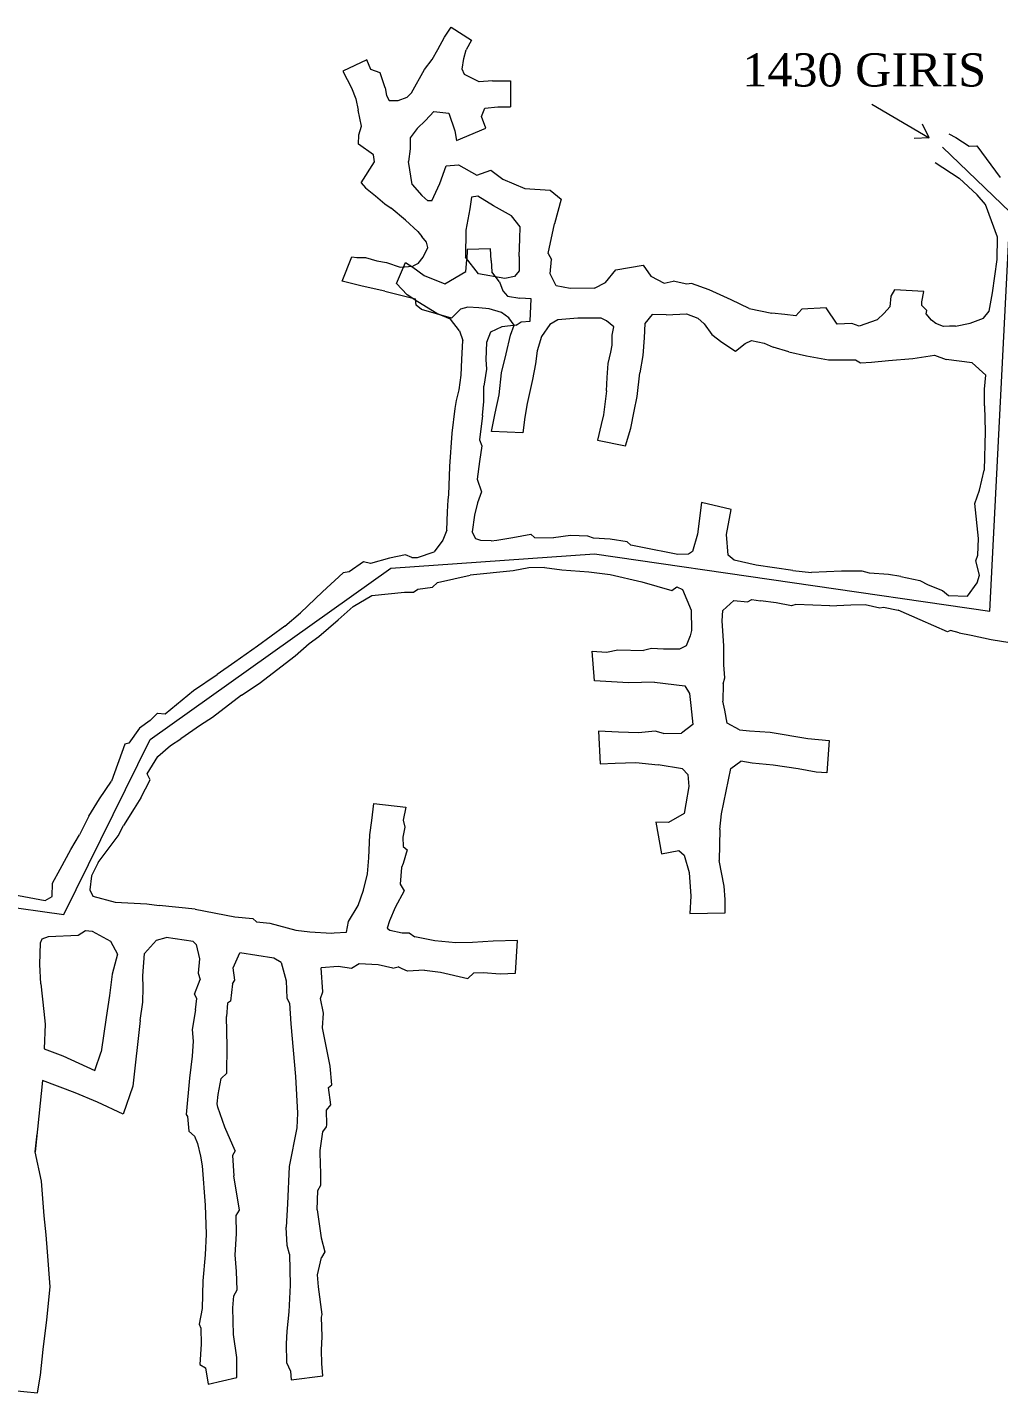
# Model space of a CAD drawing. Header units: metres. Extents: x 539110 to 539811, y 4477565 to 4477875.
# Drawn here: x 539563.7 to 539710.1, y 4477566.7 to 4477772.3 of the extents above; entities that cross this region are included whole.
import ezdxf

# ---------------------------------------------------------------- set-up
doc = ezdxf.new("R2010")
doc.units = ezdxf.units.M
for name, color, linetype, lineweight in [('GEOFENCE', 3, 'Continuous', 0), ('KAT_1420', 15, 'Continuous', 0), ('TEXT_BLUE', 152, 'Continuous', 0)]:
    doc.layers.add(name, color=color, linetype=linetype, lineweight=lineweight)
doc.styles.get("Standard").update_dxf_attribs({"font": 'times.ttf'})

# ---------------------------------------------------------------- blocks, each defined once
blk = doc.blocks.new('162')
at = {"layer": 'TEXT_BLUE'}
for p, q in [((0, 2.1875, 1435.6234), (0, -2.8125, 1435.6234)), ((0, -2.8125, 1435.6234), (-0.625, -1.875, 1435.6234)), ((0, -2.8125, 1435.6234), (0.625, -1.875, 1435.6234))]:
    blk.add_line(p, q, dxfattribs=at)

msp = doc.modelspace()

# ---------------------------------------------------------------- linework, layer by layer
at = {"layer": 'GEOFENCE'}
for p, q in [((539711.81, 4477744.46), (539701.58, 4477754.22)), ((539708.74, 4477684.35), (539711.81, 4477744.46)), ((539618.48, 4477690.84), (539649.19, 4477693.01)), ((539649.19, 4477693.01), (539708.74, 4477684.35)), ((539582.25, 4477665.05), (539618.48, 4477690.84)), ((539569.26, 4477638.67), (539582.25, 4477665.05)), ((539514.64, 4477646.54), (539569.26, 4477638.67))]:
    msp.add_line(p, q, dxfattribs=at)
at = {"layer": 'KAT_1420'}
for p, q in [((539626.57, 4477770.83, 1426.14), (539627.59, 4477772.29, 1426.14)), ((539627.59, 4477772.29, 1426.14), (539630.66, 4477770.34, 1426.14)), ((539624.74, 4477767.46, 1426.14), (539625.59, 4477768.94, 1426.14)), ((539625.59, 4477768.94, 1426.14), (539626.57, 4477770.83, 1426.14)), ((539629.5, 4477767.6, 1426.1), (539629.87, 4477768.9, 1426.14)), ((539630.66, 4477770.34, 1426.14), (539629.87, 4477768.9, 1426.14)), ((539614.91, 4477767.39, 1427.43), (539611.25, 4477765.7, 1427.43)), ((539615.48, 4477765.94, 1427.43), (539614.91, 4477767.39, 1427.43)), ((539623.57, 4477765.93, 1426.14), (539624.74, 4477767.46, 1426.14)), ((539629.27, 4477766, 1426.1), (539629.5, 4477767.6, 1426.1)), ((539611.25, 4477765.7, 1427.43), (539612.59, 4477763.2, 1427.43)), ((539616.91, 4477765.45, 1427.43), (539615.48, 4477765.94, 1427.43)), ((539617.67, 4477763.19, 1428.24), (539616.91, 4477765.45, 1427.43)), ((539621.64, 4477762.44, 1426.24), (539623.57, 4477765.93, 1426.14)), ((539629.61, 4477765.16, 1426.1), (539629.27, 4477766, 1426.1)), ((539631.81, 4477764.09, 1426.1), (539629.61, 4477765.16, 1426.1)), ((539612.59, 4477763.2, 1427.43), (539613.21, 4477761.54, 1427.43)), ((539617.67, 4477763.19, 1428.24), (539617.87, 4477762, 1427.67)), ((539633.84, 4477764.21, 1426), (539631.81, 4477764.09, 1426.1)), ((539633.84, 4477764.21, 1426), (539636.53, 4477764.21, 1426)), ((539636.53, 4477764.21, 1426), (539636.52, 4477760.34, 1426)), ((539613.21, 4477761.54, 1427.43), (539613.58, 4477759.81, 1427.44)), ((539617.87, 4477762, 1427.67), (539618.24, 4477761.28, 1427.39)), ((539618.24, 4477761.28, 1427.39), (539619.62, 4477761.25, 1427.38)), ((539619.62, 4477761.25, 1427.38), (539620.94, 4477761.75, 1427.33)), ((539620.94, 4477761.75, 1427.33), (539621.64, 4477762.44, 1426.24)), ((539614.09, 4477757.38, 1427.54), (539613.58, 4477759.81, 1427.44)), ((539623.73, 4477758.24, 1426.27), (539624.99, 4477759.61, 1426.37)), ((539624.99, 4477759.61, 1426.37), (539627.23, 4477759.37, 1426.32)), ((539627.23, 4477759.37, 1426.32), (539628.12, 4477756.69, 1426.3)), ((539632.17, 4477758.84, 1426.3), (539632.68, 4477760.1, 1426.25)), ((539632.8, 4477757.08, 1426.3), (539632.17, 4477758.84, 1426.3)), ((539632.68, 4477760.1, 1426.25), (539634.62, 4477760.34, 1426.27)), ((539634.62, 4477760.34, 1426.27), (539636.52, 4477760.34, 1426)), ((539613.68, 4477756.1, 1427.55), (539614.09, 4477757.38, 1427.54)), ((539622.48, 4477757.06, 1426.35), (539621.44, 4477755.65, 1426.37)), ((539623.73, 4477758.24, 1426.27), (539622.48, 4477757.06, 1426.35)), ((539628.12, 4477756.69, 1426.3), (539628.42, 4477755.27, 1426.3)), ((539628.42, 4477755.27, 1426.3), (539632.8, 4477757.08, 1426.3)), ((539613.61, 4477754.7, 1426.2), (539613.68, 4477756.1, 1427.55)), ((539615.89, 4477753.07, 1426.2), (539613.61, 4477754.7, 1426.2)), ((539621.44, 4477755.65, 1426.37), (539621.43, 4477753.99, 1426.31)), ((539702.54, 4477756.24, 1428.7), (539703.59, 4477755.7, 1428.51)), ((539703.59, 4477755.7, 1428.51), (539705.6, 4477754.38, 1428.5)), ((539705.6, 4477754.38, 1428.5), (539706.78, 4477754.43, 1428.54)), ((539706.78, 4477754.43, 1428.54), (539710.27, 4477749.65, 1428.54)), ((539616.05, 4477752.01, 1426.2), (539615.89, 4477753.07, 1426.2)), ((539621.43, 4477753.99, 1426.31), (539621.19, 4477752.09, 1426.15)), ((539614.06, 4477748.89, 1425.5), (539616.05, 4477752.01, 1426.2)), ((539621.73, 4477748.61, 1425.5), (539621.19, 4477752.09, 1426.15)), ((539625.89, 4477748.79, 1425.5), (539626.85, 4477751.44, 1425.61)), ((539626.85, 4477751.44, 1425.61), (539628.71, 4477751.56, 1425.58)), ((539628.71, 4477751.56, 1425.58), (539631.45, 4477750.04, 1425.2)), ((539631.45, 4477750.04, 1425.2), (539633.58, 4477750.78, 1425.2)), ((539633.58, 4477750.78, 1425.2), (539635.37, 4477749.43, 1427.4)), ((539700.49, 4477751.94, 1428.96), (539704.12, 4477749.56, 1428.59)), ((539614.06, 4477748.89, 1425.5), (539614.68, 4477748.11, 1425.5)), ((539621.73, 4477748.61, 1425.5), (539623.19, 4477746.97, 1425.5)), ((539624.7, 4477746.15, 1425.5), (539625.89, 4477748.79, 1425.5)), ((539635.37, 4477749.43, 1427.4), (539638.71, 4477748.03, 1427.25)), ((539706.8, 4477747.05, 1428.31), (539704.12, 4477749.56, 1428.59)), ((539614.68, 4477748.11, 1425.5), (539616.17, 4477746.89, 1425.5)), ((539616.17, 4477746.89, 1425.5), (539617.61, 4477745.71, 1425.5)), ((539624.1, 4477746.18, 1425.57), (539623.19, 4477746.97, 1425.5)), ((539624.7, 4477746.15, 1425.5), (539624.1, 4477746.18, 1425.57)), ((539630.67, 4477746.73, 1425.33), (539630.41, 4477744.98, 1425.12)), ((539631.62, 4477746.87, 1425.2), (539630.67, 4477746.73, 1425.33)), ((539633.95, 4477745.42, 1425.2), (539631.62, 4477746.87, 1425.2)), ((539638.71, 4477748.03, 1427.25), (539642.51, 4477747.76, 1425.15)), ((539642.51, 4477747.76, 1425.15), (539644.16, 4477746.39, 1425.36)), ((539644.16, 4477746.39, 1425.36), (539643.17, 4477742.69, 1424.8)), ((539708.07, 4477745.61, 1428.32), (539706.8, 4477747.05, 1428.31)), ((539617.61, 4477745.71, 1425.5), (539618.57, 4477745.04, 1425.5)), ((539620.7, 4477743.23, 1425.57), (539618.57, 4477745.04, 1425.5)), ((539630.41, 4477744.98, 1425.12), (539629.82, 4477741.75, 1425.06)), ((539636.69, 4477743.9, 1425.15), (539633.95, 4477745.42, 1425.2)), ((539709.86, 4477740.69, 1427.49), (539708.07, 4477745.61, 1428.32)), ((539620.7, 4477743.23, 1425.57), (539622.58, 4477741.54, 1425.57)), ((539638, 4477742.26, 1425.11), (539636.69, 4477743.9, 1425.15)), ((539637.91, 4477740.45, 1424.99), (539638, 4477742.26, 1425.11)), ((539642.21, 4477738.22, 1424.8), (539643.17, 4477742.69, 1424.8)), ((539622.58, 4477741.54, 1425.57), (539623.16, 4477740.77, 1425.5)), ((539623.88, 4477739.93, 1425.5), (539623.16, 4477740.77, 1425.5)), ((539629.82, 4477741.75, 1425.06), (539629.75, 4477737.67, 1424.77)), ((539637.81, 4477737.77, 1424.6), (539637.91, 4477740.45, 1424.99)), ((539709.81, 4477737.35, 1426.45), (539709.86, 4477740.69, 1427.49)), ((539623.39, 4477737.68, 1425.5), (539624.06, 4477739.15, 1425.5)), ((539624.06, 4477739.15, 1425.5), (539623.88, 4477739.93, 1425.5)), ((539629.99, 4477738.84, 1417.18), (539629.94, 4477737.29, 1417.23)), ((539633.53, 4477738.91, 1417.1), (539629.99, 4477738.84, 1417.18)), ((539633.63, 4477737.17, 1417.19), (539633.53, 4477738.91, 1417.1)), ((539642.21, 4477738.22, 1424.8), (539642.71, 4477737.32, 1424.67)), ((539611.19, 4477734.07, 1425.23), (539612.63, 4477737.74, 1425.23)), ((539612.63, 4477737.74, 1425.23), (539613.37, 4477737.64, 1425.23)), ((539613.37, 4477737.64, 1425.23), (539614.69, 4477737.63, 1425.23)), ((539614.69, 4477737.63, 1425.23), (539616.4, 4477737.11, 1425.19)), ((539616.4, 4477737.11, 1425.19), (539617.87, 4477736.85, 1425.13)), ((539617.87, 4477736.85, 1425.13), (539619.91, 4477736.18, 1425.1)), ((539619.38, 4477733.71, 1416.89), (539620.71, 4477736.87, 1416.99)), ((539619.91, 4477736.18, 1425.1), (539621.82, 4477736.34, 1424.77)), ((539620.71, 4477736.87, 1416.99), (539621.81, 4477736.17, 1417.23)), ((539621.81, 4477736.17, 1417.23), (539623.55, 4477734.93, 1417.19)), ((539622.62, 4477736.72, 1424.77), (539621.82, 4477736.34, 1424.77)), ((539622.62, 4477736.72, 1424.77), (539623.39, 4477737.68, 1425.5)), ((539631.71, 4477735.17, 1424.77), (539629.75, 4477737.67, 1424.77)), ((539629.79, 4477735.53, 1417.08), (539629.94, 4477737.29, 1417.23)), ((539633.63, 4477737.17, 1417.19), (539633.72, 4477735.48, 1417.08)), ((539637.81, 4477737.77, 1424.6), (539637.85, 4477735.63, 1424.67)), ((539642.5, 4477735.16, 1424.66), (539642.71, 4477737.32, 1424.67)), ((539652.38, 4477735.75, 1424.72), (539656.53, 4477736.46, 1424.72)), ((539656.53, 4477736.46, 1424.72), (539657.65, 4477734.84, 1424.72)), ((539709.12, 4477732.31, 1425.51), (539709.81, 4477737.35, 1426.45)), ((539614.2, 4477733.31, 1425.23), (539611.19, 4477734.07, 1425.23)), ((539623.55, 4477734.93, 1417.19), (539626.66, 4477733.65, 1417.19)), ((539626.66, 4477733.65, 1417.19), (539629.79, 4477735.53, 1417.08)), ((539635.67, 4477734.47, 1424.29), (539631.71, 4477735.17, 1424.77)), ((539634.86, 4477733.97, 1417.08), (539633.72, 4477735.48, 1417.08)), ((539634.86, 4477733.97, 1417.08), (539635.36, 4477732.59, 1417.07)), ((539637.13, 4477734.76, 1424.29), (539635.67, 4477734.47, 1424.29)), ((539637.85, 4477735.63, 1424.67), (539637.13, 4477734.76, 1424.29)), ((539643.42, 4477733.34, 1424.48), (539642.5, 4477735.16, 1424.66)), ((539649.16, 4477733.01, 1424.72), (539650.86, 4477733.87, 1424.72)), ((539650.86, 4477733.87, 1424.72), (539652.38, 4477735.75, 1424.72)), ((539657.65, 4477734.84, 1424.72), (539659.67, 4477733.76, 1424.72)), ((539659.67, 4477733.76, 1424.72), (539661.04, 4477734.07, 1424.45)), ((539663.1, 4477733.59, 1424.51), (539661.04, 4477734.07, 1424.45)), ((539617.62, 4477732.55, 1425.26), (539614.2, 4477733.31, 1425.23)), ((539617.62, 4477732.55, 1425.26), (539622.22, 4477731.42, 1424.82)), ((539620.95, 4477731.99, 1417.08), (539619.38, 4477733.71, 1416.89)), ((539622.57, 4477730.95, 1417.19), (539620.95, 4477731.99, 1417.08)), ((539635.36, 4477732.59, 1417.07), (539636.07, 4477731.81, 1417.07)), ((539636.07, 4477731.81, 1417.07), (539637.96, 4477731.48, 1417.07)), ((539645.51, 4477732.98, 1424.59), (539643.42, 4477733.34, 1424.48)), ((539649.16, 4477733.01, 1424.72), (539645.51, 4477732.98, 1424.59)), ((539663.77, 4477733.7, 1424.48), (539663.1, 4477733.59, 1424.51)), ((539666.46, 4477732.74, 1424.57), (539663.77, 4477733.7, 1424.48)), ((539669.77, 4477731.25, 1424.61), (539666.46, 4477732.74, 1424.57)), ((539694.36, 4477732.78, 1424.49), (539693.83, 4477731.79, 1424.49)), ((539698.78, 4477732.5, 1424.49), (539694.36, 4477732.78, 1424.49)), ((539698.49, 4477730.96, 1424.49), (539698.78, 4477732.5, 1424.49)), ((539708.61, 4477729.55, 1425.28), (539709.12, 4477732.31, 1425.51)), ((539622.32, 4477730.46, 1424.82), (539622.22, 4477731.42, 1424.82)), ((539623.14, 4477729.79, 1424.82), (539622.32, 4477730.46, 1424.82)), ((539625.44, 4477729.2, 1418.42), (539622.57, 4477730.95, 1417.19)), ((539627.64, 4477728.48, 1424.82), (539623.14, 4477729.79, 1424.82)), ((539628.99, 4477729.83, 1424.82), (539627.64, 4477728.48, 1424.82)), ((539630.1, 4477730.17, 1424.82), (539628.99, 4477729.83, 1424.82)), ((539631.76, 4477730.05, 1424.82), (539630.1, 4477730.17, 1424.82)), ((539633.32, 4477729.89, 1424.48), (539631.76, 4477730.05, 1424.82)), ((539635.18, 4477729.36, 1424.38), (539633.32, 4477729.89, 1424.48)), ((539639.66, 4477731.41, 1417.34), (539637.96, 4477731.48, 1417.07)), ((539639.49, 4477728.06, 1417.27), (539639.66, 4477731.41, 1417.34)), ((539672.49, 4477729.94, 1424.52), (539669.77, 4477731.25, 1424.61)), ((539672.49, 4477729.94, 1424.52), (539675.87, 4477729.26, 1424.7)), ((539680.43, 4477729.83, 1424.46), (539679.49, 4477728.85, 1424.46)), ((539684.1, 4477730.06, 1424.46), (539680.43, 4477729.83, 1424.46)), ((539685.71, 4477727.59, 1424.46), (539684.1, 4477730.06, 1424.46)), ((539693.65, 4477730.18, 1424.49), (539692.79, 4477729.24, 1424.49)), ((539693.83, 4477731.79, 1424.49), (539693.65, 4477730.18, 1424.49)), ((539698.49, 4477730.38, 1424.49), (539698.49, 4477730.96, 1424.49)), ((539699.24, 4477729.66, 1424.49), (539698.49, 4477730.38, 1424.49)), ((539627.47, 4477728.36, 1417.19), (539625.44, 4477729.2, 1418.42)), ((539628.84, 4477726.59, 1417.1), (539627.47, 4477728.36, 1417.19)), ((539636.29, 4477728.53, 1424.46), (539635.18, 4477729.36, 1424.38)), ((539637.08, 4477727.46, 1424.42), (539636.29, 4477728.53, 1424.46)), ((539637.38, 4477727.42, 1417.07), (539638.12, 4477727.93, 1417.22)), ((539638.12, 4477727.93, 1417.22), (539639.49, 4477728.06, 1417.27)), ((539643.68, 4477728.23, 1424.14), (539642.47, 4477727.52, 1424.55)), ((539646.67, 4477728.5, 1424.3), (539643.68, 4477728.23, 1424.14)), ((539650.17, 4477728.51, 1424.41), (539646.67, 4477728.5, 1424.3)), ((539650.99, 4477728.07, 1424.55), (539650.17, 4477728.51, 1424.41)), ((539652.09, 4477727.19, 1424.45), (539650.99, 4477728.07, 1424.55)), ((539656.78, 4477727.7, 1424.59), (539656.67, 4477725.53, 1424.5)), ((539657.86, 4477729.06, 1424.49), (539656.78, 4477727.7, 1424.59)), ((539659.97, 4477729.01, 1424.55), (539657.86, 4477729.06, 1424.49)), ((539659.97, 4477729.01, 1424.55), (539663.02, 4477729.16, 1424.59)), ((539663.02, 4477729.16, 1424.59), (539664.76, 4477728.48, 1424.76)), ((539664.76, 4477728.48, 1424.76), (539665.72, 4477727.64, 1424.88)), ((539677.86, 4477729.04, 1424.46), (539675.87, 4477729.26, 1424.7)), ((539679.49, 4477728.85, 1424.46), (539677.86, 4477729.04, 1424.46)), ((539691.76, 4477728.22, 1424.49), (539689.04, 4477727.27, 1424.8)), ((539692.79, 4477729.24, 1424.49), (539691.76, 4477728.22, 1424.49)), ((539699.14, 4477729.13, 1424.49), (539699.24, 4477729.66, 1424.49)), ((539699.92, 4477728.18, 1424.49), (539699.14, 4477729.13, 1424.49)), ((539700.57, 4477727.69, 1424.49), (539699.92, 4477728.18, 1424.49)), ((539701.73, 4477727.24, 1424.49), (539700.57, 4477727.69, 1424.49)), ((539703.57, 4477727.3, 1424.8), (539705.78, 4477727.75, 1424.8)), ((539705.78, 4477727.75, 1424.8), (539707.77, 4477728.49, 1424.8)), ((539707.77, 4477728.49, 1424.8), (539708.61, 4477729.55, 1425.28)), ((539628.84, 4477726.59, 1417.1), (539629.34, 4477725.11, 1417.48)), ((539633.52, 4477726.38, 1417.12), (539632.89, 4477724.85, 1417.62)), ((539635.22, 4477727.19, 1417.07), (539633.52, 4477726.38, 1417.12)), ((539637.38, 4477727.42, 1417.07), (539635.22, 4477727.19, 1417.07)), ((539635.89, 4477723.12, 1424.26), (539636.54, 4477725.92, 1424.28)), ((539636.54, 4477725.92, 1424.28), (539637.08, 4477727.46, 1424.42)), ((539641.22, 4477725.71, 1424.45), (539640.55, 4477723.57, 1424.69)), ((539642.47, 4477727.52, 1424.55), (539641.22, 4477725.71, 1424.45)), ((539651.84, 4477725.91, 1424.43), (539652.09, 4477727.19, 1424.45)), ((539651.85, 4477724.43, 1424.48), (539651.84, 4477725.91, 1424.43)), ((539665.72, 4477727.64, 1424.88), (539666.83, 4477726.03, 1424.87)), ((539666.83, 4477726.03, 1424.87), (539668.38, 4477724.87, 1424.86)), ((539687.95, 4477727.67, 1424.8), (539685.71, 4477727.59, 1424.46)), ((539689.04, 4477727.27, 1424.8), (539687.95, 4477727.67, 1424.8)), ((539702.67, 4477727.28, 1424.49), (539701.73, 4477727.24, 1424.49)), ((539703.57, 4477727.3, 1424.8), (539702.67, 4477727.28, 1424.49)), ((539629.19, 4477722.25, 1417.98), (539629.34, 4477725.11, 1417.48)), ((539632.89, 4477724.85, 1417.62), (539632.79, 4477722.25, 1417.95)), ((539640.55, 4477723.57, 1424.69), (539640.29, 4477721.62, 1424.52)), ((539651.62, 4477723.36, 1424.29), (539651.85, 4477724.43, 1424.48)), ((539656.67, 4477725.53, 1424.5), (539656.48, 4477722.85, 1424.37)), ((539668.38, 4477724.87, 1424.86), (539670.41, 4477723.5, 1424.85)), ((539670.41, 4477723.5, 1424.85), (539671.89, 4477724.67, 1424.81)), ((539671.89, 4477724.67, 1424.81), (539672.83, 4477725.11, 1424.82)), ((539672.83, 4477725.11, 1424.82), (539674.76, 4477724.73, 1424.78)), ((539674.76, 4477724.73, 1424.78), (539676.11, 4477724.1, 1424.7)), ((539678.47, 4477723.43, 1424.47), (539676.11, 4477724.1, 1424.7)), ((539629.09, 4477719.93, 1418.34), (539629.19, 4477722.25, 1417.98)), ((539632.79, 4477722.25, 1417.95), (539632.9, 4477720.79, 1418.18)), ((539635.18, 4477720.24, 1424.78), (539635.89, 4477723.12, 1424.26)), ((539640.29, 4477721.62, 1424.52), (539639.84, 4477719.25, 1424.85)), ((539651.07, 4477719.54, 1423.75), (539651.24, 4477721.68, 1423.97)), ((539651.24, 4477721.68, 1423.97), (539651.62, 4477723.36, 1424.29)), ((539656.48, 4477722.85, 1424.37), (539656.03, 4477720.24, 1424.16)), ((539678.47, 4477723.43, 1424.47), (539681.11, 4477722.81, 1424.47)), ((539681.11, 4477722.81, 1424.47), (539684.45, 4477722.24, 1424.75)), ((539684.45, 4477722.24, 1424.75), (539688.5, 4477722.21, 1424.74)), ((539688.5, 4477722.21, 1424.74), (539689.25, 4477721.76, 1424.75)), ((539689.25, 4477721.76, 1424.75), (539690.9, 4477721.86, 1424.75)), ((539690.9, 4477721.86, 1424.75), (539693.46, 4477722.12, 1424.75)), ((539693.46, 4477722.12, 1424.75), (539697.12, 4477722.41, 1424.75)), ((539697.12, 4477722.41, 1424.75), (539700.37, 4477722.9, 1424.82)), ((539700.37, 4477722.9, 1424.82), (539702.17, 4477722.27, 1424.8)), ((539706.07, 4477721.79, 1424.76), (539702.17, 4477722.27, 1424.8)), ((539708.15, 4477719.9, 1424.76), (539706.07, 4477721.79, 1424.76)), ((539628.81, 4477717.69, 1418.93), (539629.09, 4477719.93, 1418.34)), ((539632.9, 4477720.79, 1418.18), (539632.52, 4477718.24, 1418.63)), ((539634.83, 4477716.94, 1427.43), (539635.18, 4477720.24, 1424.78)), ((539651, 4477717.53, 1423.73), (539651.07, 4477719.54, 1423.75)), ((539655.62, 4477716.7, 1423.77), (539656.03, 4477720.24, 1424.16)), ((539707.92, 4477717.8, 1424.76), (539708.15, 4477719.9, 1424.76)), ((539628.41, 4477716.07, 1419.24), (539628.81, 4477717.69, 1418.93)), ((539632.53, 4477715.92, 1419.14), (539632.52, 4477718.24, 1418.63)), ((539639.84, 4477719.25, 1424.85), (539639.05, 4477715.66, 1427.43)), ((539651, 4477717.53, 1423.73), (539650.55, 4477713.95, 1423.63)), ((539707.93, 4477715.31, 1424.66), (539707.92, 4477717.8, 1424.76)), ((539628.21, 4477714.87, 1419.27), (539628.41, 4477716.07, 1419.24)), ((539632.29, 4477713.81, 1419.48), (539632.53, 4477715.92, 1419.14)), ((539634.21, 4477714.21, 1426.72), (539634.83, 4477716.94, 1427.43)), ((539639.05, 4477715.66, 1427.43), (539638.69, 4477713.57, 1427.43)), ((539655.18, 4477714.5, 1423.67), (539655.62, 4477716.7, 1423.77)), ((539627.75, 4477711.15, 1420.17), (539628.21, 4477714.87, 1419.27)), ((539632.29, 4477713.81, 1419.48), (539631.88, 4477710.19, 1420.47)), ((539633.65, 4477711.42, 1427.43), (539634.21, 4477714.21, 1426.72)), ((539638.69, 4477713.57, 1427.43), (539638.39, 4477711.23, 1427.43)), ((539650.55, 4477713.95, 1423.63), (539650.17, 4477712.5, 1423.83)), ((539654.63, 4477711.92, 1423.84), (539655.18, 4477714.5, 1423.67)), ((539707.93, 4477715.31, 1424.66), (539708.05, 4477711.41, 1424.3)), ((539638.39, 4477711.23, 1427.43), (539633.65, 4477711.42, 1427.43)), ((539650.17, 4477712.5, 1423.83), (539649.63, 4477710.14, 1423.99)), ((539653.85, 4477709.28, 1423.88), (539654.63, 4477711.92, 1423.84)), ((539708.05, 4477711.41, 1424.3), (539707.87, 4477705.58, 1424.24)), ((539627.37, 4477706.14, 1421.61), (539627.75, 4477711.15, 1420.17)), ((539632.23, 4477709.27, 1420.79), (539631.85, 4477706.91, 1421.3)), ((539631.88, 4477710.19, 1420.47), (539632.23, 4477709.27, 1420.79)), ((539649.63, 4477710.14, 1423.99), (539653.85, 4477709.28, 1423.88)), ((539627.23, 4477701.89, 1422.47), (539627.37, 4477706.14, 1421.61)), ((539631.85, 4477706.91, 1421.3), (539631.53, 4477704.26, 1421.88)), ((539707.16, 4477702.58, 1423.88), (539707.87, 4477705.58, 1424.24)), ((539631.53, 4477704.26, 1421.88), (539632.17, 4477702.34, 1422.37)), ((539627.04, 4477699.34, 1422.84), (539627.15, 4477701.12, 1422.65)), ((539627.15, 4477701.12, 1422.65), (539627.23, 4477701.89, 1422.47)), ((539632.17, 4477702.34, 1422.37), (539631.54, 4477700.69, 1422.61)), ((539706.45, 4477700.56, 1423.88), (539707.16, 4477702.58, 1423.88)), ((539626.96, 4477696.57, 1423.49), (539627.04, 4477699.34, 1422.84)), ((539631.54, 4477700.69, 1422.61), (539631.12, 4477698.85, 1422.85)), ((539665.29, 4477700.71, 1423.68), (539664.72, 4477695.94, 1424.05)), ((539669.75, 4477699.7, 1423.54), (539665.29, 4477700.71, 1423.68)), ((539669.06, 4477695.9, 1423.99), (539669.75, 4477699.7, 1423.54)), ((539707.04, 4477695.33, 1424.01), (539706.45, 4477700.56, 1423.88)), ((539631.12, 4477698.85, 1422.85), (539630.77, 4477696.32, 1423.52)), ((539626.34, 4477695.04, 1423.52), (539625.01, 4477693.29, 1423.53)), ((539626.96, 4477696.57, 1423.49), (539626.34, 4477695.04, 1423.52)), ((539631.31, 4477695.24, 1423.48), (539630.77, 4477696.32, 1423.52)), ((539632.04, 4477695, 1423.73), (539631.31, 4477695.24, 1423.48)), ((539633.64, 4477694.95, 1423.71), (539632.04, 4477695, 1423.73)), ((539633.64, 4477694.95, 1423.71), (539634.49, 4477695.07, 1423.4)), ((539634.49, 4477695.07, 1423.4), (539636.88, 4477695.48, 1423.65)), ((539636.88, 4477695.48, 1423.65), (539639.58, 4477695.96, 1423.55)), ((539639.58, 4477695.96, 1423.55), (539640.16, 4477695.47, 1423.57)), ((539640.16, 4477695.47, 1423.57), (539643.03, 4477695.4, 1423.45)), ((539645.55, 4477695.74, 1423.52), (539643.03, 4477695.4, 1423.45)), ((539648.17, 4477695.67, 1423.48), (539645.55, 4477695.74, 1423.52)), ((539649.04, 4477695.34, 1423.48), (539648.17, 4477695.67, 1423.48)), ((539651.56, 4477695.19, 1423.51), (539649.04, 4477695.34, 1423.48)), ((539654.11, 4477694.8, 1423.33), (539651.56, 4477695.19, 1423.51)), ((539654.64, 4477694.29, 1423.36), (539654.11, 4477694.8, 1423.33)), ((539664.72, 4477695.94, 1424.05), (539663.96, 4477693.34, 1424.31)), ((539669.32, 4477692.82, 1424.28), (539669.06, 4477695.9, 1423.99)), ((539706.91, 4477692.82, 1423.97), (539707.04, 4477695.33, 1424.01)), ((539620.7, 4477692.83, 1423.34), (539618.28, 4477692.35, 1423.39)), ((539621.66, 4477692.45, 1423.46), (539620.7, 4477692.83, 1423.34)), ((539622.54, 4477692.43, 1423.68), (539625.01, 4477693.29, 1423.53)), ((539656.18, 4477693.99, 1423.22), (539654.64, 4477694.29, 1423.36)), ((539661.72, 4477692.9, 1423.28), (539656.18, 4477693.99, 1423.22)), ((539663.35, 4477692.93, 1424.5), (539661.72, 4477692.9, 1423.28)), ((539663.96, 4477693.34, 1424.31), (539663.35, 4477692.93, 1424.5)), ((539670.22, 4477692.06, 1423.28), (539669.32, 4477692.82, 1424.28)), ((539706.6, 4477691.96, 1423.96), (539706.91, 4477692.82, 1423.97)), ((539614.37, 4477691.78, 1423.17), (539612.24, 4477690.27, 1423.09)), ((539615.42, 4477691.55, 1423.25), (539614.37, 4477691.78, 1423.17)), ((539618.28, 4477692.35, 1423.39), (539615.42, 4477691.55, 1423.25)), ((539621.66, 4477692.45, 1423.46), (539622.54, 4477692.43, 1423.68)), ((539639.27, 4477690.89, 1423.56), (539636.93, 4477690.44, 1423.51)), ((539641.66, 4477690.96, 1423.5), (539639.27, 4477690.89, 1423.56)), ((539641.66, 4477690.96, 1423.5), (539644.27, 4477690.58, 1423.5)), ((539673.53, 4477691.32, 1423.28), (539670.22, 4477692.06, 1423.28)), ((539679.06, 4477690.51, 1423.38), (539673.53, 4477691.32, 1423.28)), ((539707.16, 4477689.81, 1423.95), (539706.6, 4477691.96, 1423.96)), ((539611.34, 4477690.16, 1423.03), (539608.23, 4477687.27, 1422.98)), ((539612.24, 4477690.27, 1423.09), (539611.34, 4477690.16, 1423.03)), ((539624.78, 4477687.99, 1423.33), (539625.52, 4477688.7, 1423.47)), ((539625.52, 4477688.7, 1423.47), (539630.43, 4477689.78, 1423.59)), ((539636.93, 4477690.44, 1423.51), (539630.43, 4477689.78, 1423.59)), ((539644.27, 4477690.58, 1423.5), (539648.32, 4477690.28, 1423.35)), ((539648.32, 4477690.28, 1423.35), (539651.56, 4477689.88, 1423.28)), ((539651.56, 4477689.88, 1423.28), (539656.29, 4477688.78, 1423.13)), ((539656.29, 4477688.78, 1423.13), (539660.85, 4477687.49, 1423.26)), ((539679.06, 4477690.51, 1423.38), (539681.86, 4477690.17, 1423.33)), ((539686.4, 4477690.38, 1423.41), (539681.86, 4477690.17, 1423.33)), ((539689.49, 4477690.4, 1423.41), (539686.4, 4477690.38, 1423.41)), ((539690.58, 4477690.11, 1423.41), (539689.49, 4477690.4, 1423.41)), ((539693.47, 4477689.89, 1423.41), (539690.58, 4477690.11, 1423.41)), ((539695.32, 4477689.61, 1423.41), (539693.47, 4477689.89, 1423.41)), ((539695.32, 4477689.61, 1423.41), (539698.19, 4477689, 1423.68)), ((539698.19, 4477689, 1423.68), (539699.43, 4477688.32, 1423.76)), ((539705.37, 4477686.65, 1423.83), (539706.81, 4477688.65, 1423.83)), ((539706.81, 4477688.65, 1423.83), (539707.16, 4477689.81, 1423.95)), ((539608.23, 4477687.27, 1422.98), (539604.89, 4477684.11, 1423.08)), ((539612.81, 4477685.08, 1423.16), (539615.66, 4477686.73, 1423.06)), ((539615.66, 4477686.73, 1423.06), (539620.55, 4477687.24, 1423.36)), ((539620.55, 4477687.24, 1423.36), (539621.91, 4477687.22, 1423.39)), ((539621.91, 4477687.22, 1423.39), (539622.59, 4477687.66, 1423.38)), ((539622.59, 4477687.66, 1423.38), (539624.78, 4477687.99, 1423.33)), ((539660.85, 4477687.49, 1423.26), (539661.57, 4477688.01, 1423.32)), ((539661.57, 4477688.01, 1423.32), (539662.44, 4477687.65, 1423.28)), ((539662.44, 4477687.65, 1423.28), (539663.76, 4477684.53, 1423.3)), ((539699.43, 4477688.32, 1423.76), (539701.58, 4477687.49, 1423.74)), ((539701.58, 4477687.49, 1423.74), (539702.48, 4477686.73, 1423.76)), ((539702.48, 4477686.73, 1423.76), (539705.37, 4477686.65, 1423.83)), ((539610.55, 4477683.05, 1423.21), (539612.81, 4477685.08, 1423.16)), ((539663.76, 4477684.53, 1423.3), (539663.79, 4477681.46, 1423.42)), ((539668.51, 4477684.46, 1423.52), (539670.17, 4477685.97, 1423.42)), ((539670.17, 4477685.97, 1423.42), (539672.24, 4477685.78, 1423.28)), ((539672.24, 4477685.78, 1423.28), (539672.9, 4477686.13, 1423.41)), ((539672.9, 4477686.13, 1423.41), (539674.18, 4477685.94, 1423.32)), ((539676.54, 4477685.6, 1423.38), (539674.18, 4477685.94, 1423.32)), ((539678.87, 4477685.16, 1423.36), (539676.54, 4477685.6, 1423.38)), ((539679.49, 4477685.39, 1423.31), (539678.87, 4477685.16, 1423.36)), ((539684.61, 4477685.18, 1423.41), (539679.49, 4477685.39, 1423.31)), ((539684.61, 4477685.18, 1423.41), (539687.77, 4477685.3, 1423.41)), ((539687.77, 4477685.3, 1423.41), (539689.96, 4477685.37, 1423.41)), ((539689.96, 4477685.37, 1423.41), (539692.16, 4477684.88, 1423.41)), ((539692.16, 4477684.88, 1423.41), (539692.7, 4477684.97, 1423.41)), ((539692.7, 4477684.97, 1423.41), (539694.92, 4477684.54, 1423.41)), ((539698.24, 4477683.07, 1423.69), (539694.92, 4477684.54, 1423.41)), ((539602.52, 4477682.12, 1423.35), (539604.89, 4477684.11, 1423.08)), ((539607.64, 4477680.53, 1423.22), (539610.55, 4477683.05, 1423.21)), ((539668.39, 4477682.92, 1423.5), (539668.51, 4477684.46, 1423.52)), ((539668.65, 4477679.17, 1423.41), (539668.39, 4477682.92, 1423.5)), ((539702.34, 4477681.27, 1423.74), (539698.24, 4477683.07, 1423.69)), ((539602.52, 4477682.12, 1423.35), (539598.42, 4477679.08, 1424.02)), ((539606.18, 4477679.49, 1423.33), (539607.64, 4477680.53, 1423.22)), ((539663.61, 4477680.67, 1423.5), (539663.01, 4477679.15, 1423.5)), ((539663.79, 4477681.46, 1423.42), (539663.61, 4477680.67, 1423.5)), ((539702.8, 4477681.48, 1423.8), (539702.34, 4477681.27, 1423.74)), ((539704.1, 4477681.09, 1423.81), (539702.8, 4477681.48, 1423.8)), ((539704.1, 4477681.09, 1423.81), (539705.9, 4477680.77, 1423.68)), ((539705.9, 4477680.77, 1423.68), (539708.92, 4477680.1, 1423.92)), ((539598.42, 4477679.08, 1424.02), (539595.02, 4477676.67, 1424.36)), ((539604.1, 4477677.64, 1423.72), (539606.18, 4477679.49, 1423.33)), ((539649.19, 4477673.86, 1423.65), (539648.83, 4477678.34, 1423.54)), ((539648.83, 4477678.34, 1423.54), (539650.99, 4477678.19, 1423.63)), ((539650.99, 4477678.19, 1423.63), (539652.69, 4477678.54, 1423.52)), ((539652.69, 4477678.54, 1423.52), (539656.55, 4477678.43, 1423.6)), ((539657.76, 4477678.75, 1423.74), (539656.55, 4477678.43, 1423.6)), ((539659.57, 4477678.63, 1423.81), (539657.76, 4477678.75, 1423.74)), ((539661.99, 4477678.64, 1423.5), (539659.57, 4477678.63, 1423.81)), ((539663.01, 4477679.15, 1423.5), (539661.99, 4477678.64, 1423.5)), ((539668.67, 4477676.31, 1423.56), (539668.65, 4477679.17, 1423.41)), ((539708.92, 4477680.1, 1423.92), (539711.75, 4477679.64, 1423.85)), ((539595.02, 4477676.67, 1424.36), (539592.36, 4477674.82, 1425.25)), ((539598.66, 4477673.46, 1424.35), (539604.1, 4477677.64, 1423.72)), ((539668.83, 4477674.31, 1423.54), (539668.67, 4477676.31, 1423.56)), ((539588.76, 4477672.42, 1425.23), (539592.36, 4477674.82, 1425.25)), ((539668.56, 4477673.44, 1423.49), (539668.83, 4477674.31, 1423.54)), ((539584.52, 4477668.9, 1425.8), (539588.76, 4477672.42, 1425.23)), ((539596.03, 4477671.72, 1425.25), (539598.66, 4477673.46, 1424.35)), ((539654.3, 4477673.56, 1423.44), (539649.19, 4477673.86, 1423.65)), ((539658.23, 4477673.66, 1423.51), (539654.3, 4477673.56, 1423.44)), ((539658.23, 4477673.66, 1423.51), (539662.8, 4477673.15, 1423.5)), ((539662.8, 4477673.15, 1423.5), (539663.49, 4477671.95, 1423.6)), ((539668.56, 4477673.44, 1423.49), (539668.51, 4477670.8, 1423.71)), ((539596.03, 4477671.72, 1425.25), (539591.64, 4477668.38, 1425.38)), ((539663.49, 4477671.95, 1423.6), (539663.68, 4477670.18, 1423.6)), ((539663.68, 4477670.18, 1423.6), (539663.98, 4477667.29, 1423.6)), ((539668.81, 4477669.44, 1423.6), (539668.51, 4477670.8, 1423.71)), ((539582.27, 4477667.89, 1426.11), (539583.38, 4477669, 1425.92)), ((539583.38, 4477669, 1425.92), (539584.52, 4477668.9, 1425.8)), ((539591.64, 4477668.38, 1425.38), (539589.84, 4477667.22, 1425.62)), ((539669.14, 4477667.5, 1423.6), (539668.81, 4477669.44, 1423.6)), ((539580.66, 4477666.75, 1426.43), (539579.02, 4477664.49, 1426.65)), ((539582.27, 4477667.89, 1426.11), (539580.66, 4477666.75, 1426.43)), ((539589.84, 4477667.22, 1425.62), (539586.89, 4477665.13, 1426.26)), ((539652.8, 4477666.14, 1423.64), (539649.78, 4477666.31, 1423.54)), ((539649.78, 4477666.31, 1423.54), (539650.02, 4477661.36, 1423.54)), ((539655.81, 4477666.07, 1423.62), (539652.8, 4477666.14, 1423.64)), ((539658.33, 4477666.29, 1423.68), (539655.81, 4477666.07, 1423.62)), ((539659.56, 4477665.97, 1423.63), (539658.33, 4477666.29, 1423.68)), ((539659.56, 4477665.97, 1423.63), (539662.31, 4477666.02, 1423.6)), ((539663.98, 4477667.29, 1423.6), (539662.31, 4477666.02, 1423.6)), ((539671.01, 4477666.5, 1423.6), (539669.14, 4477667.5, 1423.6)), ((539671.01, 4477666.5, 1423.6), (539672.55, 4477666.35, 1423.83)), ((539672.55, 4477666.35, 1423.83), (539675.66, 4477666.15, 1423.83)), ((539675.66, 4477666.15, 1423.83), (539681.33, 4477665.19, 1423.82)), ((539578.44, 4477664.35, 1426.6), (539576.44, 4477658.75, 1427.94)), ((539579.02, 4477664.49, 1426.65), (539578.44, 4477664.35, 1426.6)), ((539583.4, 4477662.49, 1426.59), (539585.34, 4477664.16, 1426.26)), ((539585.34, 4477664.16, 1426.26), (539586.89, 4477665.13, 1426.26)), ((539681.33, 4477665.19, 1423.82), (539684.54, 4477664.89, 1423.82)), ((539684.54, 4477664.89, 1423.82), (539684.16, 4477660.03, 1423.82)), ((539581.78, 4477659.85, 1426.99), (539583.4, 4477662.49, 1426.59)), ((539582.26, 4477658.97, 1427.1), (539581.78, 4477659.85, 1426.99)), ((539650.02, 4477661.36, 1423.54), (539652.29, 4477661.48, 1423.54)), ((539652.29, 4477661.48, 1423.54), (539655.43, 4477661.58, 1423.58)), ((539655.43, 4477661.58, 1423.58), (539658.77, 4477661.24, 1423.58)), ((539662.42, 4477660.62, 1423.6), (539658.77, 4477661.24, 1423.58)), ((539662.42, 4477660.62, 1423.6), (539663.22, 4477659.79, 1423.6)), ((539663.22, 4477659.79, 1423.6), (539662.42, 4477660.62, 1423.6)), ((539668.31, 4477653.83, 1423.6), (539669.7, 4477660.68, 1423.6)), ((539669.7, 4477660.68, 1423.6), (539671.23, 4477661.79, 1423.6)), ((539672.93, 4477661.5, 1423.77), (539671.23, 4477661.79, 1423.6)), ((539676.11, 4477661.2, 1423.79), (539672.93, 4477661.5, 1423.77)), ((539679.84, 4477660.61, 1423.82), (539676.11, 4477661.2, 1423.79)), ((539682.57, 4477660.13, 1423.82), (539679.84, 4477660.61, 1423.82)), ((539684.16, 4477660.03, 1423.82), (539682.57, 4477660.13, 1423.82)), ((539574.63, 4477656.1, 1427.94), (539576.44, 4477658.75, 1427.94)), ((539580.86, 4477656.28, 1427.94), (539582.26, 4477658.97, 1427.1)), ((539663.41, 4477657.99, 1423.6), (539662.94, 4477655.38, 1423.54)), ((539663.22, 4477659.79, 1423.6), (539663.41, 4477657.99, 1423.6)), ((539573.01, 4477653.51, 1428.66), (539574.63, 4477656.1, 1427.94)), ((539580.86, 4477656.28, 1427.94), (539579.82, 4477654.63, 1427.94)), ((539579.82, 4477654.63, 1427.94), (539578.23, 4477652.08, 1428.61)), ((539615.63, 4477652.85, 1428.94), (539615.93, 4477655.4, 1428.94)), ((539615.93, 4477655.4, 1428.94), (539620.74, 4477654.87, 1428.94)), ((539620.74, 4477654.87, 1428.94), (539620.35, 4477652.91, 1428.94)), ((539662.68, 4477653.89, 1423.54), (539660.32, 4477652.55, 1423.54)), ((539662.94, 4477655.38, 1423.54), (539662.68, 4477653.89, 1423.54)), ((539668.04, 4477651.51, 1423.6), (539668.31, 4477653.83, 1423.6)), ((539573.01, 4477653.51, 1428.66), (539571.6, 4477650.7, 1428.89)), ((539577.44, 4477650.55, 1428.69), (539578.23, 4477652.08, 1428.61)), ((539615.35, 4477650.69, 1429.01), (539615.63, 4477652.85, 1428.94)), ((539620.62, 4477651.84, 1429.01), (539620.29, 4477650.35, 1429.07)), ((539620.35, 4477652.91, 1428.94), (539620.62, 4477651.84, 1429.01)), ((539660.32, 4477652.55, 1423.54), (539658.44, 4477652.61, 1423.54)), ((539658.44, 4477652.61, 1423.54), (539659.29, 4477647.85, 1423.54)), ((539570.28, 4477648.48, 1428.93), (539571.6, 4477650.7, 1428.89)), ((539574.42, 4477646.53, 1428.92), (539577.44, 4477650.55, 1428.69)), ((539615.17, 4477647.21, 1429.03), (539615.35, 4477650.69, 1429.01)), ((539620.29, 4477650.35, 1429.07), (539620.37, 4477648.93, 1428.97)), ((539668.04, 4477651.51, 1423.6), (539667.95, 4477646.82, 1423.86)), ((539568.72, 4477645.52, 1428.98), (539570.28, 4477648.48, 1428.93)), ((539620.98, 4477648.41, 1428.98), (539620.36, 4477646.36, 1428.99)), ((539620.37, 4477648.93, 1428.97), (539620.98, 4477648.41, 1428.98)), ((539659.29, 4477647.85, 1423.54), (539661.88, 4477648.31, 1423.54)), ((539661.88, 4477648.31, 1423.54), (539662.68, 4477647.65, 1423.54)), ((539662.68, 4477647.65, 1423.54), (539663.44, 4477645, 1423.54)), ((539567.52, 4477643.42, 1429.07), (539568.72, 4477645.52, 1428.98)), ((539574.42, 4477646.53, 1428.92), (539573.41, 4477644.52, 1428.97)), ((539615, 4477644.8, 1429.13), (539615.17, 4477647.21, 1429.03)), ((539620.12, 4477645.77, 1428.96), (539619.89, 4477643.26, 1429.02)), ((539620.36, 4477646.36, 1428.99), (539620.12, 4477645.77, 1428.96)), ((539668.71, 4477642.97, 1423.6), (539667.95, 4477646.82, 1423.86)), ((539567.47, 4477641.4, 1428.94), (539567.52, 4477643.42, 1429.07)), ((539573.41, 4477644.52, 1428.97), (539573.17, 4477642.41, 1428.99)), ((539614.4, 4477642.36, 1429.02), (539615, 4477644.8, 1429.13)), ((539663.44, 4477645, 1423.54), (539663.7, 4477641.44, 1423.6)), ((539561.6, 4477641.72, 1428.82), (539566.43, 4477640.79, 1428.74)), ((539566.43, 4477640.79, 1428.74), (539567.47, 4477641.4, 1428.94)), ((539573.17, 4477642.41, 1428.99), (539573.63, 4477641.43, 1428.98)), ((539573.63, 4477641.43, 1428.98), (539576.96, 4477640.55, 1428.76)), ((539613.59, 4477640.07, 1428.94), (539614.4, 4477642.36, 1429.02)), ((539620.53, 4477642.24, 1429.04), (539619.18, 4477639.76, 1429.1)), ((539619.89, 4477643.26, 1429.02), (539620.53, 4477642.24, 1429.04)), ((539663.7, 4477641.44, 1423.6), (539663.54, 4477638.86, 1423.6)), ((539668.88, 4477640.95, 1423.6), (539668.71, 4477642.97, 1423.6)), ((539576.96, 4477640.55, 1428.76), (539581.77, 4477640.28, 1429.02)), ((539581.77, 4477640.28, 1429.02), (539583.61, 4477640.03, 1428.89)), ((539589.04, 4477639.47, 1429.06), (539583.61, 4477640.03, 1428.89)), ((539589.04, 4477639.47, 1429.06), (539595.01, 4477638.32, 1429.12)), ((539612.15, 4477637.65, 1429.2), (539613.59, 4477640.07, 1428.94)), ((539619.18, 4477639.76, 1429.1), (539618.31, 4477637.73, 1429.07)), ((539668.86, 4477638.92, 1423.6), (539668.88, 4477640.95, 1423.6)), ((539595.01, 4477638.32, 1429.12), (539597.71, 4477638.1, 1429.01)), ((539597.71, 4477638.1, 1429.01), (539598.25, 4477637.6, 1429.01)), ((539598.25, 4477637.6, 1429.01), (539600.29, 4477637.41, 1429.01)), ((539600.29, 4477637.41, 1429.01), (539604.21, 4477636.34, 1429.03)), ((539611.85, 4477636.02, 1429), (539612.15, 4477637.65, 1429.2)), ((539618.31, 4477637.73, 1429.07), (539617.95, 4477636.62, 1429)), ((539663.54, 4477638.86, 1423.6), (539668.86, 4477638.92, 1423.6)), ((539566.01, 4477635.04, 1428.97), (539566.96, 4477635.37, 1428.97)), ((539566.96, 4477635.37, 1428.97), (539571.4, 4477635.58, 1428.81)), ((539571.4, 4477635.58, 1428.81), (539572.51, 4477636.29, 1428.82)), ((539572.51, 4477636.29, 1428.82), (539573.52, 4477636.18, 1429.03)), ((539573.52, 4477636.18, 1429.03), (539576.26, 4477634.7, 1428.91)), ((539583.22, 4477634.81, 1428.93), (539584.65, 4477635.23, 1428.92)), ((539588.72, 4477634.65, 1428.98), (539584.65, 4477635.23, 1428.92)), ((539604.21, 4477636.34, 1429.03), (539606.31, 4477636.06, 1429.15)), ((539606.31, 4477636.06, 1429.15), (539609.56, 4477635.87, 1429.25)), ((539609.56, 4477635.87, 1429.25), (539609.96, 4477635.93, 1429)), ((539609.96, 4477635.93, 1429), (539611.85, 4477636.02, 1429)), ((539617.95, 4477636.62, 1429), (539618.36, 4477636.33, 1429)), ((539618.36, 4477636.33, 1429), (539620.19, 4477635.93, 1429)), ((539620.19, 4477635.93, 1429), (539621.28, 4477635.92, 1429)), ((539621.28, 4477635.92, 1429), (539622.14, 4477635.34, 1428.97)), ((539625.11, 4477634.74, 1428.84), (539622.14, 4477635.34, 1428.97)), ((539565.62, 4477631.17, 1428.89), (539565.72, 4477634.41, 1428.92)), ((539565.72, 4477634.41, 1428.92), (539566.01, 4477635.04, 1428.97)), ((539576.26, 4477634.7, 1428.91), (539577.31, 4477632.71, 1429.05)), ((539581.4, 4477632.81, 1429.03), (539583.22, 4477634.81, 1428.93)), ((539589.19, 4477634.19, 1428.96), (539588.72, 4477634.65, 1428.98)), ((539589.19, 4477634.19, 1428.96), (539589.67, 4477631.99, 1429.1)), ((539628.29, 4477634.43, 1428.82), (539625.11, 4477634.74, 1428.84)), ((539630.79, 4477634.48, 1428.82), (539628.29, 4477634.43, 1428.82)), ((539633.94, 4477634.7, 1429.05), (539630.79, 4477634.48, 1428.82)), ((539637.56, 4477634.76, 1429.34), (539633.94, 4477634.7, 1429.05)), ((539637.28, 4477629.87, 1429.06), (539637.56, 4477634.76, 1429.34)), ((539565.78, 4477628.27, 1428.77), (539565.62, 4477631.17, 1428.89)), ((539577.31, 4477632.71, 1429.05), (539576.52, 4477629.72, 1428.98)), ((539581.14, 4477629.47, 1429), (539581.4, 4477632.81, 1429.03)), ((539589.67, 4477631.99, 1429.1), (539589.46, 4477629.84, 1429.17)), ((539594.74, 4477630.66, 1429.17), (539595.76, 4477632.92, 1429.01)), ((539600.9, 4477632.11, 1428.94), (539595.76, 4477632.92, 1429.01)), ((539601.98, 4477631.47, 1428.99), (539600.9, 4477632.11, 1428.94)), ((539601.98, 4477631.47, 1428.99), (539602.75, 4477628.69, 1429.07)), ((539613.72, 4477631.26, 1429.19), (539612.57, 4477630.57, 1429.11)), ((539616.61, 4477631.12, 1429.09), (539613.72, 4477631.26, 1429.19)), ((539618.79, 4477630.6, 1428.95), (539616.61, 4477631.12, 1429.09)), ((539576.52, 4477629.72, 1428.98), (539576.12, 4477626.5, 1428.97)), ((539581.2, 4477627.68, 1428.97), (539581.14, 4477629.47, 1429)), ((539589.46, 4477629.84, 1429.17), (539589.79, 4477628.89, 1428.99)), ((539594.99, 4477628.81, 1429.19), (539594.74, 4477630.66, 1429.17)), ((539610.58, 4477630.86, 1429.16), (539608.02, 4477630.67, 1429.16)), ((539608.27, 4477627.03, 1429.27), (539608.02, 4477630.67, 1429.16)), ((539612.57, 4477630.57, 1429.11), (539610.58, 4477630.86, 1429.16)), ((539618.79, 4477630.6, 1428.95), (539619.61, 4477630.81, 1428.92)), ((539620.21, 4477630.52, 1429), (539619.61, 4477630.81, 1428.92)), ((539621.01, 4477630.18, 1429), (539620.21, 4477630.52, 1429)), ((539623.59, 4477630.29, 1429), (539621.01, 4477630.18, 1429)), ((539623.59, 4477630.29, 1429), (539625.98, 4477630, 1428.64)), ((539625.98, 4477630, 1428.64), (539630.08, 4477629.05, 1428.8)), ((539630.99, 4477629.92, 1429.05), (539630.08, 4477629.05, 1428.8)), ((539630.99, 4477629.92, 1429.05), (539632.39, 4477629.97, 1429.13)), ((539632.39, 4477629.97, 1429.13), (539634.98, 4477629.77, 1429.1)), ((539634.98, 4477629.77, 1429.1), (539637.28, 4477629.87, 1429.06)), ((539565.78, 4477628.27, 1428.77), (539566.24, 4477624.1, 1429.13)), ((539581.15, 4477625.5, 1428.97), (539581.2, 4477627.68, 1428.97)), ((539588.93, 4477626.7, 1428.98), (539589.79, 4477628.89, 1428.99)), ((539594.66, 4477628.25, 1429.16), (539594.33, 4477625.66, 1428.89)), ((539594.66, 4477628.25, 1429.16), (539594.99, 4477628.81, 1429.19)), ((539602.75, 4477628.69, 1429.07), (539602.84, 4477626.11, 1429.23)), ((539607.9, 4477626.05, 1429.27), (539608.27, 4477627.03, 1429.27)), ((539576.12, 4477626.5, 1428.97), (539575.63, 4477623.19, 1428.97)), ((539580.76, 4477622.75, 1428.97), (539581.15, 4477625.5, 1428.97)), ((539589.3, 4477626.04, 1429.05), (539588.93, 4477626.7, 1428.98)), ((539589.1, 4477624.32, 1429.06), (539589.3, 4477626.04, 1429.05)), ((539593.92, 4477625.32, 1428.82), (539593.77, 4477623.34, 1428.86)), ((539594.33, 4477625.66, 1428.89), (539593.92, 4477625.32, 1428.82)), ((539602.84, 4477626.11, 1429.23), (539603.25, 4477625.36, 1429.22)), ((539603.25, 4477625.36, 1429.22), (539603.45, 4477622.25, 1429.3)), ((539608.37, 4477623.83, 1429.26), (539607.9, 4477626.05, 1429.27)), ((539566.24, 4477624.1, 1429.13), (539566.42, 4477622.2, 1429.1)), ((539575.63, 4477623.19, 1428.97), (539574.88, 4477618.01, 1428.97)), ((539589.1, 4477624.32, 1429.06), (539588.56, 4477621.36, 1429)), ((539593.85, 4477618.81, 1429), (539593.77, 4477623.34, 1428.86)), ((539608.22, 4477621.64, 1429.3), (539608.37, 4477623.83, 1429.26)), ((539566.42, 4477622.2, 1429.1), (539566.31, 4477618.48, 1431.71)), ((539580.76, 4477622.75, 1428.97), (539579.63, 4477612.82, 1432.5)), ((539588.56, 4477621.36, 1429), (539588.73, 4477619.63, 1429)), ((539603.45, 4477622.25, 1429.3), (539604.14, 4477614.3, 1429.38)), ((539609.37, 4477615.83, 1429.3), (539608.22, 4477621.64, 1429.3)), ((539588.73, 4477619.63, 1429), (539588.56, 4477617.37, 1428.99)), ((539593.78, 4477614.78, 1429), (539593.85, 4477618.81, 1429)), ((539566.31, 4477618.48, 1431.71), (539569.1, 4477617.43, 1432.22)), ((539569.1, 4477617.43, 1432.22), (539573.93, 4477615.21, 1432.5)), ((539573.93, 4477615.21, 1432.5), (539574.88, 4477618.01, 1428.97)), ((539588.56, 4477617.37, 1428.99), (539588.2, 4477614.06, 1428.76)), ((539592.94, 4477614.01, 1428.89), (539593.78, 4477614.78, 1429)), ((539609.63, 4477613.05, 1429.38), (539609.37, 4477615.83, 1429.3)), ((539566.02, 4477613.67, 1431.9), (539564.93, 4477602.96, 1429.21)), ((539570.96, 4477611.82, 1432.5), (539566.02, 4477613.67, 1431.9)), ((539579.63, 4477612.82, 1432.5), (539578.17, 4477608.64, 1432.5)), ((539588.2, 4477614.06, 1428.76), (539587.67, 4477608.57, 1428.8)), ((539592.5, 4477611.57, 1428.84), (539592.94, 4477614.01, 1428.89)), ((539604.14, 4477614.3, 1429.38), (539604.45, 4477608.78, 1429.32)), ((539609.13, 4477612.63, 1429.5), (539609.63, 4477613.05, 1429.38)), ((539609.47, 4477610.04, 1429.22), (539609.13, 4477612.63, 1429.5)), ((539574.3, 4477610.45, 1432.5), (539570.96, 4477611.82, 1432.5)), ((539592.36, 4477610.19, 1428.79), (539592.5, 4477611.57, 1428.84)), ((539578.17, 4477608.64, 1432.5), (539574.3, 4477610.45, 1432.5)), ((539587.67, 4477608.57, 1428.8), (539587.89, 4477608.25, 1428.86)), ((539592.44, 4477609.7, 1428.7), (539592.36, 4477610.19, 1428.79)), ((539593.5, 4477606.67, 1428.93), (539592.44, 4477609.7, 1428.7)), ((539604.45, 4477608.78, 1429.32), (539604.34, 4477606.57, 1429.37)), ((539608.82, 4477609.23, 1429.31), (539609.47, 4477610.04, 1429.22)), ((539608.84, 4477607.01, 1429.19), (539608.82, 4477609.23, 1429.31)), ((539587.89, 4477608.25, 1428.86), (539588.07, 4477606.08, 1428.93)), ((539595.05, 4477603.09, 1428.66), (539593.5, 4477606.67, 1428.93)), ((539604.34, 4477606.57, 1429.37), (539603.19, 4477600.76, 1429.56)), ((539608.27, 4477605.94, 1429.16), (539608.83, 4477606.71, 1429.11)), ((539608.83, 4477606.71, 1429.11), (539608.84, 4477607.01, 1429.19)), ((539564.93, 4477602.96, 1429.21), (539565.23, 4477605.66, 1429.27)), ((539588.07, 4477606.08, 1428.93), (539588.93, 4477605.32, 1428.78)), ((539588.93, 4477605.32, 1428.78), (539589.37, 4477604.22, 1428.61)), ((539607.87, 4477603.16, 1429.33), (539608.27, 4477605.94, 1429.16)), ((539565.87, 4477598.52, 1429.07), (539564.93, 4477602.96, 1429.21)), ((539589.37, 4477604.22, 1428.61), (539589.86, 4477602.29, 1428.6)), ((539589.86, 4477602.29, 1428.6), (539590.07, 4477600.84, 1428.47)), ((539595.05, 4477603.09, 1428.66), (539594.65, 4477602.42, 1428.47)), ((539594.65, 4477602.42, 1428.47), (539594.85, 4477599.35, 1428.47)), ((539607.93, 4477600.84, 1429.23), (539607.87, 4477603.16, 1429.33)), ((539590.07, 4477600.84, 1428.47), (539590.53, 4477594.91, 1428.55)), ((539603.19, 4477600.76, 1429.56), (539602.94, 4477595.1, 1429.4)), ((539607.94, 4477600.03, 1429.4), (539607.93, 4477600.84, 1429.23)), ((539566.3, 4477593.32, 1429.25), (539565.87, 4477598.52, 1429.07)), ((539595.69, 4477594.18, 1428.57), (539594.85, 4477599.35, 1428.47)), ((539607.97, 4477597.94, 1429.4), (539607.94, 4477600.03, 1429.4)), ((539607.42, 4477594.23, 1429.4), (539607.53, 4477597.11, 1429.4)), ((539607.53, 4477597.11, 1429.4), (539607.97, 4477597.94, 1429.4)), ((539590.53, 4477594.91, 1428.55), (539590.68, 4477590.56, 1428.6)), ((539595.22, 4477593.35, 1428.57), (539595.69, 4477594.18, 1428.57)), ((539602.94, 4477595.1, 1429.4), (539602.75, 4477591.6, 1429.4)), ((539607.42, 4477594.23, 1429.4), (539608, 4477590.02, 1429.4)), ((539566.58, 4477590.47, 1429.24), (539566.3, 4477593.32, 1429.25)), ((539595.24, 4477590.6, 1428.6), (539595.22, 4477593.35, 1428.57)), ((539566.8, 4477587.87, 1429.27), (539566.58, 4477590.47, 1429.24)), ((539590.68, 4477590.56, 1428.6), (539590.54, 4477587.45, 1428.6)), ((539595.06, 4477587.46, 1428.6), (539595.24, 4477590.6, 1428.6)), ((539602.91, 4477588.87, 1429.4), (539602.75, 4477591.6, 1429.4)), ((539608, 4477590.02, 1429.4), (539608.56, 4477587.87, 1429.4)), ((539567.2, 4477582.62, 1429.26), (539566.8, 4477587.87, 1429.27)), ((539603.26, 4477587.56, 1429.4), (539602.91, 4477588.87, 1429.4)), ((539608.56, 4477587.87, 1429.4), (539608.06, 4477587.05, 1429.4)), ((539590.54, 4477587.45, 1428.6), (539590.21, 4477583.51, 1428.71)), ((539595.28, 4477584.94, 1428.67), (539595.06, 4477587.46, 1428.6)), ((539603.26, 4477587.56, 1429.4), (539603.32, 4477582.87, 1429.4)), ((539607.47, 4477584.42, 1429.4), (539608.06, 4477587.05, 1429.4)), ((539595.38, 4477582.15, 1428.69), (539595.28, 4477584.94, 1428.67)), ((539607.61, 4477582.62, 1429.55), (539607.47, 4477584.42, 1429.4)), ((539566.71, 4477577.64, 1429.47), (539567.2, 4477582.62, 1429.26)), ((539590.21, 4477583.51, 1428.71), (539590.08, 4477579.38, 1428.8)), ((539594.88, 4477581.27, 1428.62), (539595.38, 4477582.15, 1428.69)), ((539603.32, 4477582.87, 1429.4), (539603.14, 4477578.85, 1429.4)), ((539608.18, 4477578.47, 1429.52), (539607.61, 4477582.62, 1429.55)), ((539594.72, 4477579.46, 1428.69), (539594.88, 4477581.27, 1428.62)), ((539566.12, 4477573.18, 1429.55), (539566.71, 4477577.64, 1429.47)), ((539590.08, 4477579.38, 1428.8), (539589.65, 4477577.01, 1428.52)), ((539594.79, 4477575.43, 1428.68), (539594.72, 4477579.46, 1428.69)), ((539603.14, 4477578.85, 1429.4), (539602.83, 4477575.93, 1429.4)), ((539608.04, 4477578.06, 1429.49), (539608.18, 4477578.47, 1429.52)), ((539608.17, 4477575.14, 1429.43), (539608.04, 4477578.06, 1429.49)), ((539589.65, 4477577.01, 1428.52), (539589.88, 4477576.39, 1428.56)), ((539589.88, 4477576.39, 1428.56), (539589.96, 4477574.01, 1428.54)), ((539602.83, 4477575.93, 1429.4), (539602.73, 4477574.02, 1430.75)), ((539589.96, 4477574.01, 1428.54), (539589.76, 4477570.95, 1428.59)), ((539595.31, 4477572, 1428.47), (539594.79, 4477575.43, 1428.68)), ((539602.73, 4477574.02, 1430.75), (539602.79, 4477571.21, 1429.32)), ((539608.06, 4477573.09, 1429.48), (539608.17, 4477575.14, 1429.43)), ((539565.72, 4477569.3, 1429.38), (539566.12, 4477573.18, 1429.55)), ((539595.31, 4477568.96, 1428.59), (539595.31, 4477572, 1428.47)), ((539608.11, 4477571.09, 1429.42), (539608.06, 4477573.09, 1429.48)), ((539589.76, 4477570.95, 1428.59), (539590.6, 4477570.44, 1428.5)), ((539590.6, 4477570.44, 1428.5), (539590.97, 4477567.99, 1428.49)), ((539602.79, 4477571.21, 1429.32), (539603.41, 4477569.9, 1429.35)), ((539603.41, 4477569.9, 1429.35), (539603.51, 4477568.62, 1429.22)), ((539608.28, 4477569.2, 1429.36), (539608.11, 4477571.09, 1429.42)), ((539565.29, 4477566.68, 1429.38), (539565.72, 4477569.3, 1429.38)), ((539590.97, 4477567.99, 1428.49), (539595.31, 4477568.96, 1428.59)), ((539603.51, 4477568.62, 1429.22), (539608.28, 4477569.2, 1429.36)), ((539561.18, 4477567.07, 1429.38), (539565.29, 4477566.68, 1429.38))]:
    msp.add_line(p, q, dxfattribs=at)

# ---------------------------------------------------------------- block references
at = {"layer": 'TEXT_BLUE', "xscale": 2, "yscale": 2, "rotation": 59.77798637068085}
msp.add_blockref('162', (539694.71, 4477758.5, 1435.62), dxfattribs=at)

# ---------------------------------------------------------------- texts
at = {"layer": 'TEXT_BLUE'}
msp.add_text('1430 GIRIS', height=5, dxfattribs=at).set_placement((539671.45, 4477763.38))

doc.saveas('drawing.dxf')
